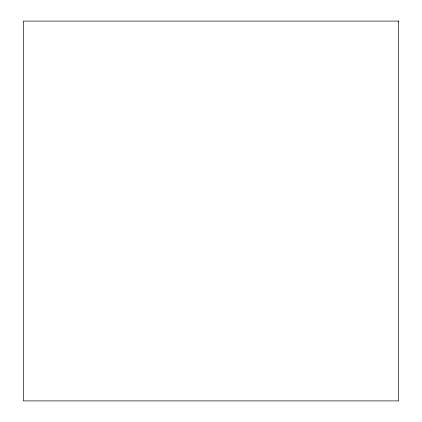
<?xml version="1.0" encoding="UTF-8"?>
<svg xmlns="http://www.w3.org/2000/svg" width="422" height="422" viewBox="0 0 422 422"><rect width="100%" height="100%" fill="white"/><g stroke="black" fill="none" stroke-linecap="round" stroke-linejoin="round"><path stroke-width="0.63" d="M398.658 21.1L23.342 21.1L23.342 400.9L398.658 400.9L398.658 21.1"/></g></svg>
